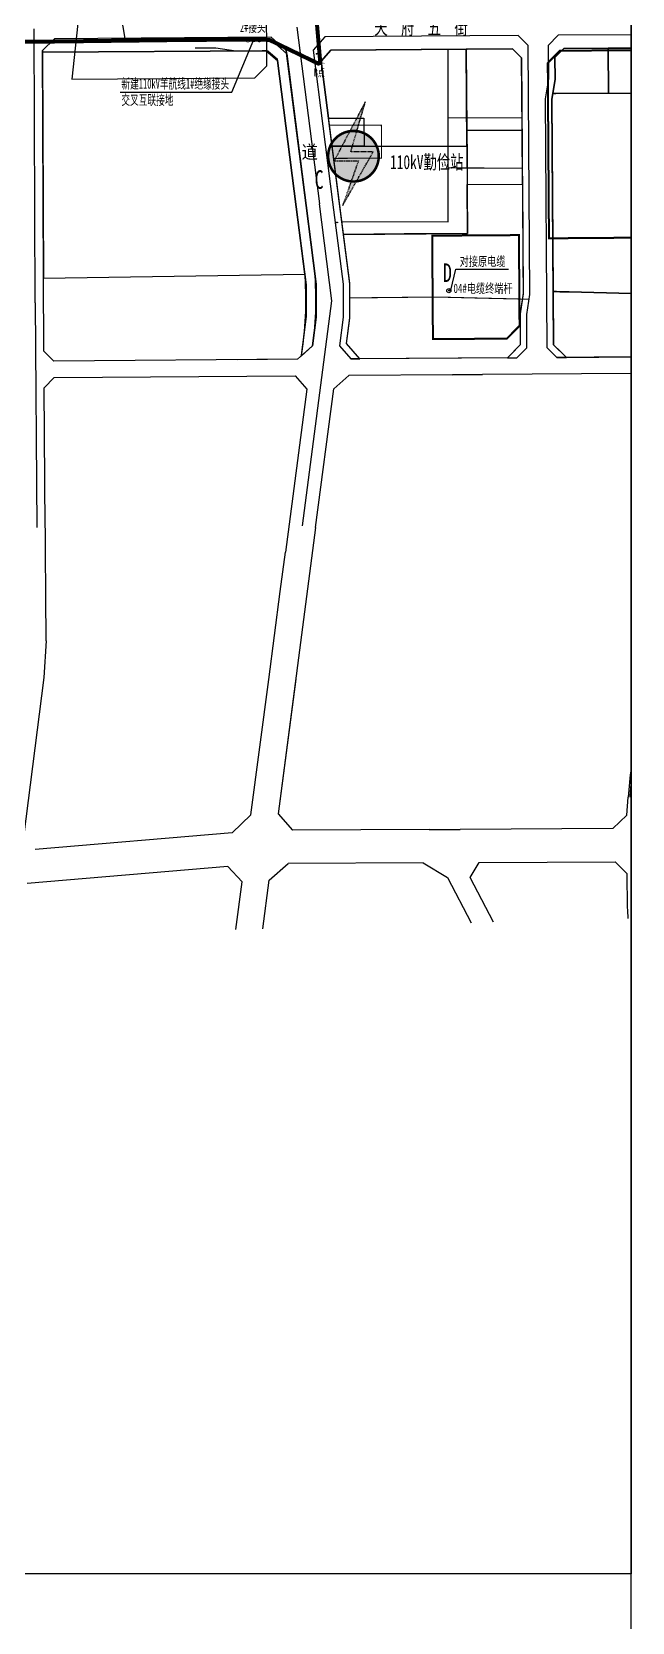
# Model space of a CAD drawing. Header units: inches. Extents: x 18881 to 228805, y 6048 to 210487.
# Drawn here: x 217983 to 218882, y 203025 to 205409 of the extents above; entities that cross this region are included whole.
import ezdxf

# ---------------------------------------------------------------- set-up
doc = ezdxf.new("R2010")
doc.units = ezdxf.units.IN
doc.header["$LTSCALE"] = 10
doc.header["$MEASUREMENT"] = 0
for name, pattern in [('CENTER', [2, 1.25, -0.25, 0.25, -0.25]), ('DASH', [0.35, 0.25, -0.1]), ('DASHEDX2', [1.5, 1, -0.5]), ('HIDDENX2', [0.75, 0.5, -0.25])]:
    doc.linetypes.add(name, pattern=pattern)
for name, color, linetype in [('110kV', 1, 'Continuous'), ('110kV燃羊线', 7, 'Continuous'), ('110KV电缆改造线', 1, 'Continuous'), ('110kV羊航线现状', 7, 'Continuous'), ('110kV顺源线', 1, 'Continuous'), ('1地块界线', 7, 'DASHEDX2'), ('1道路中线', 7, 'CENTER'), ('1道路名称', 7, 'Continuous'), ('1道路红线', 7, 'Continuous'), ('B-C', 233, 'Continuous'), ('B-G11', 94, 'Continuous'), ('B-G22', 122, 'Continuous'), ('bo', 1, 'Continuous'), ('Error_Layer', 7, 'Continuous'), ('ZDH', 1, 'Continuous'), ('粘贴', 7, 'Continuous')]:
    doc.layers.add(name, color=color, linetype=linetype)
doc.styles.add('GTF_XW', font='', dxfattribs={"width": 0.85})
doc.styles.add('HZ', font='rs.shx', dxfattribs={"width": 0.8, "bigfont": 'hztxt.shx'})
doc.styles.get("Standard").update_dxf_attribs({"font": ''})
doc.styles.add('宋体', font='', dxfattribs={"width": 0.9})
doc.styles.get('GTF_XW').set_extended_font_data('SimSun')
doc.styles.get('Standard').set_extended_font_data('SimSun')
doc.styles.get('宋体').set_extended_font_data('SimSun')

# ---------------------------------------------------------------- blocks, each defined once
blk = doc.blocks.new('已建110')
at = {"linetype": 'HIDDENX2'}
blk.add_hatch(color=8, dxfattribs=at).paths.add_polyline_path([(63.4, 290), (-103.1, -24.9), (26.8, -24.9), (-57.6, -264.3), (106, 23.2), (-14.5, 23.2)])
h = blk.add_hatch(color=8)
h.paths.add_polyline_path([(106, 23.2), (15.9, -135.1, 0.158879), (92.5, -99.8, 0.009786), (96.3, -96.1, 0.620514), (18.1, 134.9), (-14.5, 23.2)])
h.paths.add_polyline_path([(-12.2, -135.5), (26.8, -24.9), (-103.1, -24.9), (-18.7, 134.8, 0.892238)])
at = {"color": 8, "linetype": 'HIDDENX2'}
blk.add_lwpolyline([(63.4, 290), (-103.1, -24.9), (26.8, -24.9), (-57.6, -264.3), (106, 23.2), (-14.5, 23.2)], close=True, dxfattribs=at)
at = {"color": 8, "const_width": 13.6}
blk.add_lwpolyline([(96.3, -96.1, 102.191607), (92.5, -99.8, 0.009786)], format="xyb", close=True, dxfattribs=at)
blk = doc.blocks.new('357457')
at = {"color": 8}
for p in [(18032.949, 5395.542, 0.481), (18032.949, 5395.542, 0.481), (18093.223, 5395.973, 0.622), (18093.223, 5395.973, 0.622), (18155.176, 5396.847, 0.196), (18155.176, 5396.847, 0.196), (18215.298, 5397.021, 0.012), (18215.298, 5397.021, 0.012), (18273.408, 5397.331, -0.195), (18273.408, 5397.331, -0.195), (18338.769, 5398.199, -0.025), (18338.769, 5398.199, -0.025), (18415.758, 5361.314, 0.335), (18415.758, 5361.314, 0.335)]:
    blk.add_point(p, dxfattribs=at)
for s, p in [('52', (18035.449, 5395.542)), ('53', (18095.723, 5395.973)), ('54', (18157.676, 5396.847)), ('55', (18217.798, 5397.021)), ('56', (18275.908, 5397.331)), ('57', (18341.269, 5398.199)), ('58', (18418.258, 5361.314))]:
    blk.add_text(s, height=2, dxfattribs=at).set_placement(p)
blk = doc.blocks.new('121224')
at = {"layer": '110KV电缆改造线', "color": 3, "lineweight": -2, "const_width": 1.5, "flags": 128}
blk.add_lwpolyline([(6155.9, 28411.8, -1), (6166.3, 28403.5, -1), (6155.9, 28411.8, 1.896544)], format="xyb", dxfattribs=at)
for points in [[(6155.9, 28411.8), (6166.3, 28403.5)], [(6165.2, 28412.8), (6157, 28402.5)]]:
    blk.add_lwpolyline(points, dxfattribs=at)

msp = doc.modelspace()

# ---------------------------------------------------------------- linework, layer by layer
at = {"layer": '110kV', "color": 0, "linetype": 'Continuous'}
msp.add_circle((218607.5, 205021.4, 487.9), 3.12, dxfattribs=at)
msp.add_circle((218607.5, 205021.4, 487.9), 3.12, dxfattribs=at)
at = {"layer": '110kV燃羊线', "color": 8, "linetype": 'Continuous', "elevation": 487.9, "flags": 128}
msp.add_lwpolyline([(218610.5, 205022.1), (218618.1, 205053.7), (218697, 205053.7)], dxfattribs=at)
at = {"layer": '110kV羊航线现状', "color": 0}
for p, q in [((218105.5, 205494.7), (218122.6, 205396.1, 0.1)), ((218282.1, 205318.7, -0.1), (218315.3, 205397.7, 0.1)), ((218114.9, 205318.7, -0.1), (218282.1, 205318.7, -0.1))]:
    msp.add_line(p, q, dxfattribs=at)
at = {"layer": '110kV羊航线现状', "color": 0, "linetype": 'DASH', "const_width": 6, "elevation": 0.1}
for points in [[(218408.8, 205843.8), (218409.5, 205797), (218404.7, 205741.1), (218405.4, 205702.4), (218404.6, 205626.5), (218405.1, 205541.5), (218405.6, 205470.2), (218414.9, 205362.8), (218411.9, 205361.7), (218338.4, 205397.3), (218315.3, 205397.7)], [(218315.3, 205397.7), (218214.6, 205397.2), (218030.7, 205395), (217854, 205393.1)]]:
    msp.add_lwpolyline(points, dxfattribs=at)
at = {"layer": '110kV顺源线', "color": 8}
msp.add_line((218880.8, 201581.1), (218880.8, 207416.8), dxfattribs=at)
at = {"layer": '1地块界线', "color": 8, "linetype": 'Continuous', "ltscale": 60}
for p, q in [((218227.5, 205385.4), (218258.5, 205385.6)), ((218258.5, 205385.6), (218288.5, 205380.8))]:
    msp.add_line(p, q, dxfattribs=at)
at = {"layer": '1地块界线', "color": 8, "ltscale": 20, "const_width": 1.6, "flags": 128}
for points in [[(217998.8, 205378.8), (218333.9, 205381.1), (218350.7, 205366.5), (218378.8, 205147.1), (218393.9, 205030.1), (218393.8, 204982.5), (218386.1, 204923.3)], [(218474.2, 204919.1), (218454.1, 204941.9), (218459.2, 204980.8), (218459.2, 205031.7), (218443.3, 205155.3), (218416.4, 205365.3), (218430.8, 205381.8), (218703.1, 205383.7), (218716.5, 205370.5), (218718.9, 205016.6), (218714.2, 204986.6), (218714.5, 204939.9), (218695.5, 204920.6)], [(218606.3, 205383), (218606.3, 205124.3), (218447.3, 205124.3)], [(218783.8, 204921.2), (218783.8, 204921.2), (218764.5, 204940.3), (218761.9, 205308.3), (218766.7, 205338.3), (218766.5, 205370.9), (218779.7, 205384.3), (218880.8, 205385)], [(218428.6, 205269.6), (218506.4, 205269.6), (218506.8, 205220.1), (218435.1, 205219.6)], [(218606.3, 205280.3), (218717.1, 205280.3)], [(218606.3, 205205.3), (218717.6, 205205)], [(218727.8, 205008.4), (218726.4, 205008.5), (218652.8, 205010.2), (218600.7, 205011.5), (218549.9, 205011.4), (218459.2, 205010.4)]]:
    msp.add_lwpolyline(points, dxfattribs=at)
at = {"layer": '1地块界线', "color": 8, "linetype": 'Continuous', "ltscale": 60}
msp.add_lwpolyline([(218288.5, 205380.8), (218336.5, 205381.1), (218350.4, 205368.9), (218389.2, 205064.6, -0.064338), (218389, 204945.4), (218386.1, 204923.3)], format="xyb", dxfattribs=at)
at = {"layer": '1道路中线', "color": 8, "ltscale": 50}
for p, q in [((218432.2, 205006.3), (218413.5, 205151.5)), ((217987.8, 205003.2), (217990.2, 204666)), ((218388, 204668.6), (218432.2, 205006.3))]:
    msp.add_line(p, q, dxfattribs=at)
at = {"layer": '1道路中线', "color": 8, "ltscale": 50, "flags": 128}
msp.add_lwpolyline([(217987.8, 205003.2), (217986.2, 205413.7)], dxfattribs=at)
at = {"layer": '1道路中线', "color": 8, "ltscale": 50}
msp.add_lwpolyline([(218379.6, 205416.4), (218413.5, 205151.5)], dxfattribs=at)
at = {"layer": '1道路红线', "color": 8}
for p, q in [((217998.8, 205381.3), (218016.3, 205398.9)), ((218000.6, 204930.7), (217998.8, 205381.3)), ((218341.3, 205401.2), (218016.3, 205398.9)), ((218227.3, 205400.4), (218259.6, 205400.6)), ((218259.6, 205400.6), (218289.6, 205395.8)), ((218341.3, 205401.2), (218363.9, 205381.5)), ((218341.3, 205401.2), (218363.9, 205381.5)), ((218015.7, 204915.8), (218000.6, 204930.7)), ((218403.2, 204938.4), (218380.6, 204918.4)), ((218403.2, 204938.4), (218380.6, 204918.4)), ((218403.2, 204938.4), (218380.6, 204918.4)), ((218380.6, 204918.4), (218015.7, 204915.8)), ((218380.6, 204918.4), (218015.7, 204915.8)), ((218380.6, 204918.4), (218291, 204917.8)), ((218709.6, 204920.7), (218460.9, 204919)), ((218880.8, 204921.9), (218769.6, 204921.1)), ((218457.7, 204894), (218435.1, 204874)), ((218457.7, 204894), (218435.1, 204874)), ((218457.7, 204894), (218435.1, 204874)), ((218612.8, 204895), (218457.7, 204894)), ((218612.8, 204895), (218657.8, 204895.4)), ((218880.8, 204896.9), (218657.8, 204895.4)), ((218407.8, 204666), (218435.1, 204874)), ((218003.9, 204496.3), (218002.5, 204699)), ((218407.8, 204666), (218351.5, 204237)), ((218000.7, 204441.5), (217970, 204201.8)), ((218311, 204235.5), (218337.6, 204438.6)), ((218378, 204438.9), (218351.5, 204237)), ((218874.4, 204234.8), (218876.2, 204262)), ((218351.5, 204237), (218373.3, 204212.4)), ((218351.5, 204237), (218373.3, 204212.4)), ((218311, 204235.5), (218282.9, 204208.6)), ((218311, 204235.5), (218282.9, 204208.6)), ((218578.3, 204213.4), (218373.3, 204212.4)), ((218578.3, 204213.4), (218373.3, 204212.4)), ((218578.3, 204213.4), (218624.5, 204213.6)), ((218853.1, 204214.8), (218624.5, 204213.6)), ((218853.1, 204214.8), (218874.4, 204234.8)), ((218282.9, 204208.6), (217987.4, 204183.6)), ((218282.9, 204208.6), (217987.4, 204183.6)), ((218276.2, 204157.9), (217975.7, 204132.5)), ((218276.2, 204157.9), (217975.7, 204132.5)), ((218276.2, 204157.9), (218297.8, 204135.2)), ((218276.2, 204157.9), (218297.8, 204135.2)), ((218338.5, 204137.4), (218366.7, 204162.3)), ((218338.5, 204137.4), (218366.7, 204162.3)), ((218569.2, 204163.3), (218366.7, 204162.3)), ((218569.2, 204163.3), (218366.7, 204162.3)), ((218569.2, 204163.3), (218605.7, 204141.3)), ((218605.7, 204141.3), (218641, 204073.4)), ((218639.5, 204141.5), (218652.9, 204163.8)), ((218674.3, 204074.4), (218639.5, 204141.5)), ((218652.9, 204163.8), (218856.8, 204164.8)), ((218856.8, 204164.8), (218874.5, 204147.4)), ((218874.5, 204147.4), (218875, 204096.7)), ((218288.4, 204063.6), (218297.8, 204135.2)), ((218328.9, 204064.7), (218338.5, 204137.4))]:
    msp.add_line(p, q, dxfattribs=at)
for points in [[(218880.8, 205405), (218771.2, 205404.2), (218756.3, 205389.1), (218756.7, 205339.1), (218751.9, 205309.1), (218754.5, 204936), (218769.6, 204921.1)], [(218363.9, 205381.5), (218393.7, 205149), (218408.9, 205031.1), (218408.8, 204981.5), (218403.2, 204938.4)], [(218363.9, 205381.5), (218393.7, 205149), (218408.9, 205031.1), (218408.8, 204981.5), (218403.2, 204938.4)], [(218709.6, 204920.7), (218724.5, 204935.8), (218724.2, 204985.8), (218729, 205015.8), (218726.3, 205388.9), (218711.2, 205403.8), (218421.6, 205401.7), (218404.2, 205381.8), (218433.4, 205154.1), (218449.2, 205031), (218449.2, 204981.5), (218443.5, 204938.7), (218460.9, 204919)], [(218002.7, 204666), (218001.2, 204875.7), (218016.1, 204890.9), (218377.3, 204893.4), (218394.7, 204873.7), (218362.6, 204629.4)], [(218880.8, 204896.9), (218657.8, 204895.4), (218612.8, 204895), (218457.7, 204894)], [(218354.9, 204570.1), (218362.6, 204629.4)], [(218337.6, 204438.6), (218354.9, 204570.1)], [(218003.9, 204496.3), (218000.7, 204441.5)]]:
    msp.add_lwpolyline(points, dxfattribs=at)
for points in [[(218289.6, 205395.8), (218342.1, 205396.2), (218364.6, 205376.5), (218404.1, 205066.5, -0.064338), (218403.8, 204943.4), (218403.2, 204938.4)], [(218880.8, 204286, 0.009935), (218878.7, 204261.8)]]:
    msp.add_lwpolyline(points, format="xyb", dxfattribs=at)
for centre, radius, start, end in [((219487.4, 204221.5), 612.5, 172.0282, 176.2078), ((219065, 204098.8), 190, 180.6357, 185.6632)]:
    msp.add_arc(centre, radius, start, end, dxfattribs=at)
at = {"layer": 'B-C', "color": 8}
msp.add_lwpolyline([(218350.7, 205366.5), (218333.9, 205381.1), (217998.8, 205378.8), (218000.2, 205040.2), (218391.8, 205046), (218378.8, 205147.1)], close=True, dxfattribs=at)
at = {"layer": 'B-G11', "color": 3}
msp.add_lwpolyline([(213834.8, 206555.6), (218880.8, 206555.6), (218880.8, 203097.4), (213834.8, 203097.4)], close=True, dxfattribs=at)
at = {"layer": 'B-G11', "color": 3, "const_width": 0.001}
msp.add_lwpolyline([(218880.8, 6048.1), (218880.8, 206048.1)], dxfattribs=at)
at = {"layer": 'B-G22', "color": 8}
msp.add_lwpolyline([(218341.3, 205401.2), (218016.3, 205398.9), (217998.8, 205381.3), (217998.8, 205378.8), (218333.9, 205381.1), (218350.7, 205366.5), (218378.8, 205147.1), (218393.9, 205030.1), (218393.8, 204982.5), (218386.1, 204923.3), (218403.2, 204938.4), (218408.8, 204981.5), (218408.9, 205031.1), (218393.7, 205149), (218363.9, 205381.5)], close=True, dxfattribs=at)
msp.add_lwpolyline([(218341.3, 205401.2), (218016.3, 205398.9), (217998.8, 205381.3), (217998.8, 205378.8), (218333.9, 205381.1), (218350.7, 205366.5), (218378.8, 205147.1), (218393.9, 205030.1), (218393.8, 204982.5), (218386.1, 204923.3), (218403.2, 204938.4), (218408.8, 204981.5), (218408.9, 205031.1), (218393.7, 205149), (218363.9, 205381.5)], close=True, dxfattribs=at)
at = {"layer": 'bo', "color": 8, "const_width": 3, "flags": 128}
msp.add_lwpolyline([(218880.8, 205381.8), (218773.9, 205381), (218755.8, 205362.6), (218757.6, 205099.8), (218880.8, 205100.7)], dxfattribs=at)
msp.add_lwpolyline([(218583.7, 204948.7), (218582.6, 205103.7), (218712.6, 205104.6), (218713.5, 204968.7), (218694.5, 204949.4), (218583.7, 204948.7)], close=True, dxfattribs=at)
at = {"layer": 'Error_Layer', "color": 8, "elevation": 0}
msp.add_lwpolyline([(218333, 205758.4), (218326.6, 205795.8), (218326.4, 205847.9), (218289.9, 205884.1), (218245, 205883.8), (218207.4, 205889.7), (218090.4, 205888.9), (218090.7, 205836.5), (218086.3, 205747.2), (218042.6, 205338.6), (218317, 205340.5), (218334.6, 205358.3)], close=True, dxfattribs=at)
at = {"layer": 'Error_Layer', "color": 8}
for points in [[(218880.8, 205405), (218771.2, 205404.2), (218756.3, 205389.1), (218756.7, 205339.1), (218751.9, 205309.1), (218754.5, 204936), (218769.6, 204921.1), (218783.8, 204921.2), (218764.5, 204940.3), (218761.9, 205308.3), (218766.7, 205338.3), (218766.5, 205370.9), (218779.7, 205384.3), (218880.8, 205385)], [(218880.8, 205385), (218779.7, 205384.3), (218766.5, 205370.9), (218766.7, 205338.3), (218763.3, 205316.8), (218768.1, 205316.8), (218880.8, 205317.6)], [(218880.8, 205385), (218846.3, 205384.7), (218846.8, 205317.3), (218880.8, 205317.6)], [(218880.8, 205317.6), (218768.1, 205316.8), (218763.3, 205316.8), (218761.9, 205308.3), (218763.9, 205019.9), (218768.9, 205019.9), (218773.8, 205019.8), (218782.3, 205019.6), (218783.3, 205019.6), (218788.1, 205019.5), (218880.8, 205017.3)], [(218880.8, 205017.3), (218788.1, 205019.5), (218783.3, 205019.6), (218782.3, 205019.6), (218773.8, 205019.8), (218768.9, 205019.9), (218763.9, 205019.9), (218764.5, 204940.3), (218783.8, 204921.2), (218880.8, 204921.9)]]:
    msp.add_lwpolyline(points, dxfattribs=at)
for points in [[(218341.3, 205401.2), (218016.3, 205398.9), (217998.8, 205381.3), (217998.8, 205378.8), (218333.9, 205381.1), (218350.7, 205366.5), (218378.8, 205147.1), (218393.9, 205030.1), (218393.8, 204982.5), (218386.1, 204923.3), (218403.2, 204938.4), (218408.8, 204981.5), (218408.9, 205031.1), (218393.7, 205149), (218363.9, 205381.5)], [(218350.7, 205366.5), (218333.9, 205381.1), (217998.8, 205378.8), (218000.2, 205040.2), (218391.8, 205046), (218378.8, 205147.1)], [(218421.6, 205401.7), (218404.2, 205381.8), (218433.4, 205154.1), (218449.2, 205031), (218449.2, 204981.5), (218443.5, 204938.7), (218460.9, 204919), (218474.2, 204919.1), (218454.1, 204941.9), (218459.2, 204980.8), (218459.2, 205031.7), (218443.3, 205155.3), (218416.4, 205365.3), (218430.8, 205381.8), (218703.1, 205383.7), (218716.5, 205370.5), (218718.9, 205016.6), (218714.2, 204986.6), (218714.5, 204939.9), (218695.5, 204920.6), (218709.6, 204920.7), (218724.5, 204935.8), (218724.2, 204985.8), (218729, 205015.8), (218726.3, 205388.9), (218711.2, 205403.8)], [(218427.3, 205279.8), (218427.3, 205279.8), (218480.3, 205279.9), (218480.7, 205237.9), (218634.7, 205237.9), (218633.7, 205383.2), (218430.8, 205381.8), (218416.4, 205365.3)], [(218716.5, 205370.5), (218703.1, 205383.7), (218633.7, 205383.2), (218634.5, 205261.3), (218717.2, 205261.8)], [(218432.7, 205237.9), (218427.3, 205279.8), (218480.3, 205279.9), (218480.7, 205237.9)], [(218717.2, 205261.8), (218634.5, 205261.3), (218634.8, 205221), (218635.1, 205180.7), (218717.8, 205181.2)], [(218432.7, 205237.9), (218634.7, 205237.9), (218635.6, 205107), (218540.7, 205106.4), (218449.7, 205105.7)], [(218449.7, 205105.7), (218635.6, 205107), (218635.1, 205180.7), (218717.8, 205181.2), (218718.9, 205016.6), (218714.2, 204986.6), (218714.5, 204939.9), (218695.5, 204920.6), (218474.2, 204919.1), (218454.1, 204941.9), (218459.2, 204980.8), (218459.2, 205031.7)]]:
    msp.add_lwpolyline(points, close=True, dxfattribs=at)
msp.add_lwpolyline([(218846.3, 205384.7), (218779.7, 205384.3), (218766.5, 205370.9), (218766.7, 205338.3), (218763.3, 205316.8, -0.374442), (218763.3, 205316.8), (218768.1, 205316.8), (218846.8, 205317.3)], format="xyb", close=True, dxfattribs=at)
at = {"layer": 'ZDH', "color": 8, "linetype": 'Continuous'}
for p in [(218409.4, 205376.2, 489.6), (218439.8, 205123.3, 488.6), (218607.5, 205021.4, 487.9)]:
    msp.add_point(p, dxfattribs=at)

# ---------------------------------------------------------------- block references
at = {"layer": '110KV电缆改造线', "color": 6, "lineweight": -2, "xscale": 0.5119999999993341, "yscale": 0.5120000000169966, "zscale": 0.5120000000000005, "rotation": 350.8288733517356}
for p in [(212874.1, 191541.2), (212882.9, 191541.7), (212891.3, 191541.5)]:
    msp.add_blockref('121224', p, dxfattribs=at)
at = {"layer": '110kV羊航线现状', "color": 0, "linetype": 'DASH'}
msp.add_blockref('357457', (200000, 200000), dxfattribs=at)
at = {"layer": '粘贴', "color": 0, "lineweight": 5, "xscale": 0.2799999999988358, "yscale": 0.2799999999988358, "zscale": 0.28}
msp.add_blockref('已建110', (218464.6, 205223.1), dxfattribs=at)

# ---------------------------------------------------------------- texts
at = {"color": 0, "style": 'GTF_XW', "width": 0.62}
for s, height, p in [('2#接头', 15, (218294.3, 205408.9, -0.1)), ('新建110kV羊航线1#绝缘接头', 15, (218116.8, 205324.2, -0.2)), ('B点', 12, (218405.2, 205342.5, -0.1)), ('交叉互联接地', 15, (218116.8, 205299.8, -0.2))]:
    msp.add_text(s, height=height, dxfattribs=at).set_placement(p)
at = {"layer": '110kV', "color": 0, "linetype": 'Continuous', "style": '宋体', "width": 0.7}
for s, height, p in [('110kV勤俭站', 21, (218519.5, 205203.6, 731.9)), ('C', 28, (218406.4, 205173.9, 975.8)), ('D', 28, (218598.7, 205034.2, 975.8)), ('04#电缆终端杆', 14, (218614.5, 205017.8))]:
    msp.add_text(s, height=height, dxfattribs=at).set_placement(p)
at = {"layer": '110kV燃羊线', "color": 8, "linetype": 'Continuous', "style": '宋体', "width": 0.7}
msp.add_text('对接原电缆', height=14, dxfattribs=at).set_placement((218623.8, 205058.3, 0.8))
at = {"layer": '1道路名称', "color": 8, "linetype": 'Continuous', "style": '宋体', "width": 0.7}
msp.add_text('天  府  五  街', height=21, dxfattribs=at).set_placement((218495.8, 205405.2, 731.9))
at = {"layer": '1道路名称', "color": 8, "style": '宋体', "width": 0.9}
msp.add_text('道', height=20, rotation=359.9993, dxfattribs=at).set_placement((218386.8, 205219.1))
at = {"layer": 'ZDH', "color": 8, "linetype": 'Continuous', "style": 'HZ', "width": 0.8}
for s, p in [('75', (218409.7, 205375.9, 489.6)), ('74', (218440.1, 205123, 488.6)), ('73', (218607.7, 205021, 487.9))]:
    msp.add_text(s, height=1, dxfattribs=at).set_placement(p)

doc.saveas('drawing.dxf')
